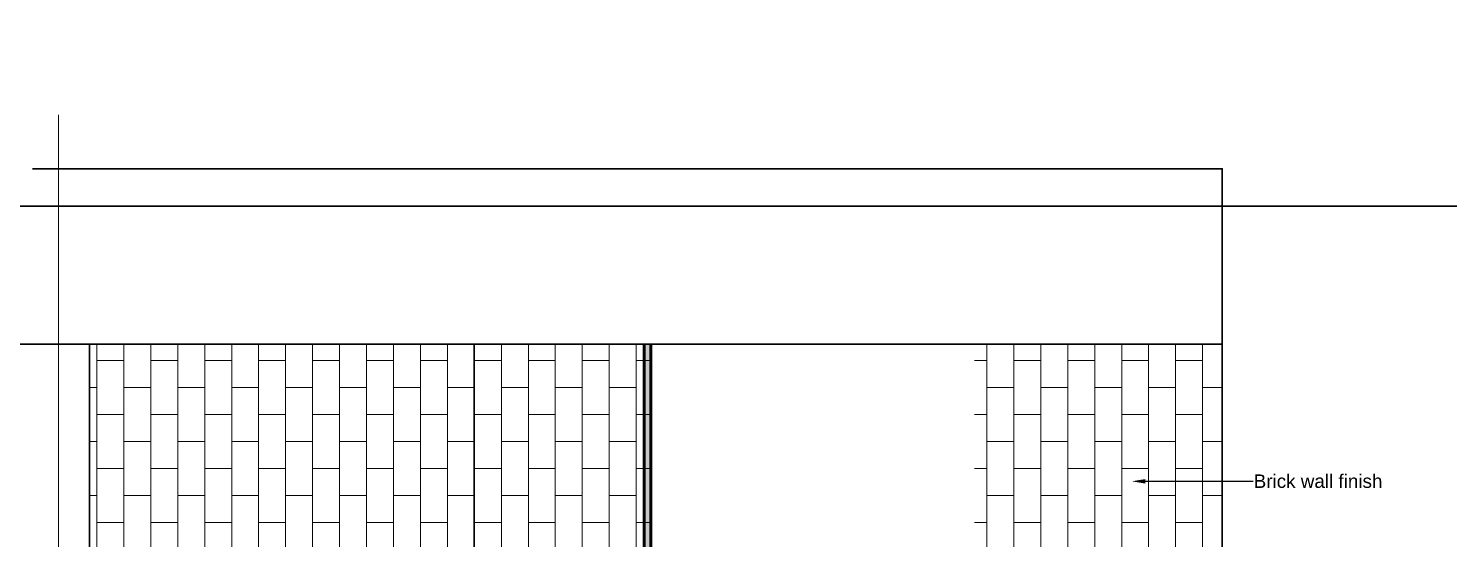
# Model space of a CAD drawing. Header units: millimetres. Extents: x 35877 to 3066687, y -650199 to -40525.
# Drawn here: x 147914.4 to 148125, y -179638.4 to -179562.8 of the extents above; entities that cross this region are included whole.
import ezdxf
from ezdxf import colors
from ezdxf.entities.mleader import LeaderData, LeaderLine
from ezdxf.math import Vec2, Vec3

# ---------------------------------------------------------------- set-up
doc = ezdxf.new("R2010")
doc.units = ezdxf.units.MM
doc.header["$MEASUREMENT"] = 0
doc.linetypes.add('DASHED', pattern=[0.75, 0.5, -0.25])
for name, color, linetype, lineweight in [('A8_FURNITURE', 32, 'Continuous', 30), ('dim05', 1, 'Continuous', 13), ('FURNITURE', 32, 'Continuous', 9), ('furniture dimensions', 1, 'DASHED', 0), ('NAME PLATE', 7, 'Continuous', 25)]:
    doc.layers.add(name, color=color, linetype=linetype, lineweight=lineweight)
doc.styles.get("Standard").update_dxf_attribs({"font": 'arial.ttf', "height": 6})
pattern_1 = [(90, (360.5547, 67.9983), (-4, 2e-16), []), (180, (360.5547, 67.9983), (-4, -4), [4, -4])]

msp = doc.modelspace()

# ---------------------------------------------------------------- hatches: boundary and pattern name
at = {"layer": 'NAME PLATE', "lineweight": 0, "true_color": 0xc08768, "transparency": 33554687}
h = msp.add_hatch(dxfattribs=at)
h.set_pattern_fill('AR-B816', color=23, scale=0.5, angle=90)
h.set_pattern_definition(pattern_1)
h.paths.add_polyline_path([(147980.465, -179609.592), (147923.465, -179609.592), (147923.465, -179679.397), (147932.461, -179679.397), (147932.458, -179640.592), (147980.465, -179640.592)])
h.paths.add_polyline_path([(147932.462, -179694.566), (147923.465, -179694.566), (147923.465, -179733.592), (147932.465, -179733.592)])
h = msp.add_hatch(dxfattribs=at)
h.set_pattern_fill('AR-B816', color=23, scale=0.5, angle=90)
h.set_pattern_definition(pattern_1)
h.paths.add_polyline_path([(148006.715, -179609.592), (147980.465, -179609.592), (147980.465, -179679.494), (148006.715, -179679.494)])
at = {"layer": 'NAME PLATE', "lineweight": 0, "true_color": 0x000000, "transparency": 33554687}
h = msp.add_hatch(color=18, dxfattribs=at)
h.dxf.hatch_style = 1
h.set_gradient(color1=(153, 155, 55), color2=(229, 232, 120), name='INVCYLINDER')
edge = h.paths.add_edge_path()
edge.add_arc((147994.349, -179694.8), 5.022, 355.90198, 450)
edge.add_line((147994.349, -179689.778), (147980.465, -179689.778))
edge.add_line((147980.465, -179689.778), (147980.465, -179690.778))
edge.add_line((147980.465, -179690.778), (147994.349, -179690.778))
edge.add_arc((147994.349, -179694.8), 4.022, -4.57949, 90, ccw=False)
edge.add_line((147998.358, -179695.121), (147998.358, -179708.121))
edge.add_arc((148002.537, -179708.121), 4.178, 180, 360)
edge.add_line((148006.715, -179708.121), (148006.715, -179609.592))
edge.add_line((148006.715, -179609.592), (148005.715, -179609.592))
edge.add_line((148005.715, -179609.592), (148005.715, -179708.121))
edge.add_arc((148002.537, -179708.121), 3.178, -180, 0, ccw=False)
edge.add_line((147999.358, -179708.121), (147999.358, -179695.159))
at = {"layer": 'NAME PLATE', "lineweight": 0, "true_color": 0xc08768, "transparency": 33554687}
h = msp.add_hatch(dxfattribs=at)
h.set_pattern_fill('AR-B816', color=23, scale=0.5, angle=90)
h.set_pattern_definition(pattern_1)
h.paths.add_polyline_path([(148091.465, -179609.592), (148054.715, -179609.592), (148054.715, -179679.494), (148091.465, -179679.494)])
h.paths.add_polyline_path([(148091.465, -179694.598), (148054.715, -179694.598), (148054.715, -179733.592), (148055.465, -179733.592), (148055.465, -179739.592), (148067.465, -179739.592), (148067.465, -179745.592), (148079.465, -179745.592), (148079.465, -179751.592), (148091.465, -179751.592)])

# ---------------------------------------------------------------- linework, layer by layer
at = {"layer": 'A8_FURNITURE', "color": 18, "linetype": 'ByBlock', "lineweight": 53, "true_color": 0x000000, "transparency": 33554687}
for points in [[(147980.465, -179690.778), (147994.349, -179690.778, -0.4378222), (147998.358, -179695.121), (147998.358, -179708.121, 1), (148006.715, -179708.121), (148006.715, -179609.592)], [(147980.465, -179689.778), (147994.349, -179689.778, -0.435321), (147999.358, -179695.159), (147999.358, -179708.121, 1), (148005.715, -179708.121), (148005.715, -179609.592)]]:
    msp.add_lwpolyline(points, format="xyb", dxfattribs=at)
at = {"layer": 'FURNITURE', "color": 18, "lineweight": 30, "true_color": 0x000000, "transparency": 33554687}
msp.add_line((147926.472, -179583.592, 0.005), (148091.465, -179583.592, 0.005), dxfattribs=at)
at = {"layer": 'FURNITURE', "lineweight": 30, "transparency": 33554687}
msp.add_line((147910.973, -179609.592, 0.005), (148091.465, -179609.592, 0.005), dxfattribs=at)
at = {"layer": 'FURNITURE', "color": 3, "lineweight": 30, "transparency": 33554687}
msp.add_lwpolyline([(147302.371, -178889.62), (148993.91, -178889.62), (148993.91, -179589.131), (147302.371, -179589.131)], close=True, dxfattribs=at)
at = {"layer": 'FURNITURE', "color": 18, "lineweight": 30, "true_color": 0x000000, "transparency": 33554687, "elevation": 0.005}
msp.add_lwpolyline([(147910.973, -179609.592), (148091.465, -179609.592), (148091.465, -179583.592), (147915.004, -179583.592)], dxfattribs=at)
at = {"layer": 'FURNITURE', "color": 18, "lineweight": 30, "true_color": 0x000000, "transparency": 33554687}
for points in [[(147932.465, -179640.592), (147932.465, -179733.592), (147923.465, -179733.592), (147923.465, -179609.592), (147932.465, -179609.592)], [(147932.465, -179609.592), (148091.465, -179609.592), (148091.465, -179751.592), (148079.465, -179751.592), (148079.465, -179745.592), (148067.465, -179745.592), (148067.465, -179739.592), (148055.465, -179739.592), (148055.465, -179733.592), (147932.465, -179733.592), (147932.465, -179640.592)]]:
    msp.add_lwpolyline(points, dxfattribs=at)
at = {"layer": 'furniture dimensions', "color": 251, "linetype": 'Continuous', "lineweight": 0, "true_color": 0x636466, "transparency": 33554687, "elevation": 0.005}
msp.add_lwpolyline([(147918.879, -179575.606), (147918.879, -179674.918), (147916.465, -179676.392), (147920.716, -179676.658), (147918.879, -179678.02), (147918.879, -179777.372)], dxfattribs=at)
at = {"layer": 'furniture dimensions', "color": 32, "linetype": 'ByBlock', "lineweight": 0, "transparency": 33554687}
msp.add_lwpolyline([(147980.465, -179609.592), (148006.715, -179609.592), (148006.715, -179733.592), (147980.465, -179733.592)], close=True, dxfattribs=at)

# ---------------------------------------------------------------- leaders
at = {"layer": 'dim05', "color": 1, "lineweight": 0, "transparency": 33554687}
ml = msp.add_multileader_mtext('Standard', dxfattribs=at)
ml.set_content('\\A1;Brick wall finish', color=1)
ml.set_leader_properties(color=5)
ml.build(insert=Vec2(0, 0))
ml.multileader.update_dxf_attribs({"text_right_attachment_type": 6, "dogleg_length": 0.36, "arrow_head_size": 2})
ctx = ml.context
ctx.base_point, ctx.char_height, ctx.arrow_head_size, ctx.landing_gap_size, ctx.plane_origin = Vec3(148096.046, -179629.897), 2, 2, 0.09, Vec3(148080.914, -179629.897)
ctx.right_attachment = 6
notes = []
notes.append((ctx, [(0, (1, 1, 0), (148095.686, -179629.897), (1, 0), 0.36, [(0, [(148078.056, -179629.906)], 0, [])])]))
ctx.mtext.insert, ctx.mtext.width, ctx.mtext.flow_direction = Vec3(148096.136, -179628.881), 23.76669, 5
for ctx, leaders in notes:
    for number, flags, end, landing, length, lines in leaders:
        leader = LeaderData()
        leader.index, (leader.has_last_leader_line, leader.has_dogleg_vector, leader.attachment_direction) = number, flags
        leader.last_leader_point, leader.dogleg_vector, leader.dogleg_length = Vec3(end), Vec3(landing), length
        for number, points, colour, breaks in lines:
            line = LeaderLine()
            line.index, line.vertices, line.color, line.breaks = number, Vec3.list(points), colors.encode_raw_color(colour), breaks
            leader.lines.append(line)
        ctx.leaders.append(leader)

doc.saveas('drawing.dxf')
